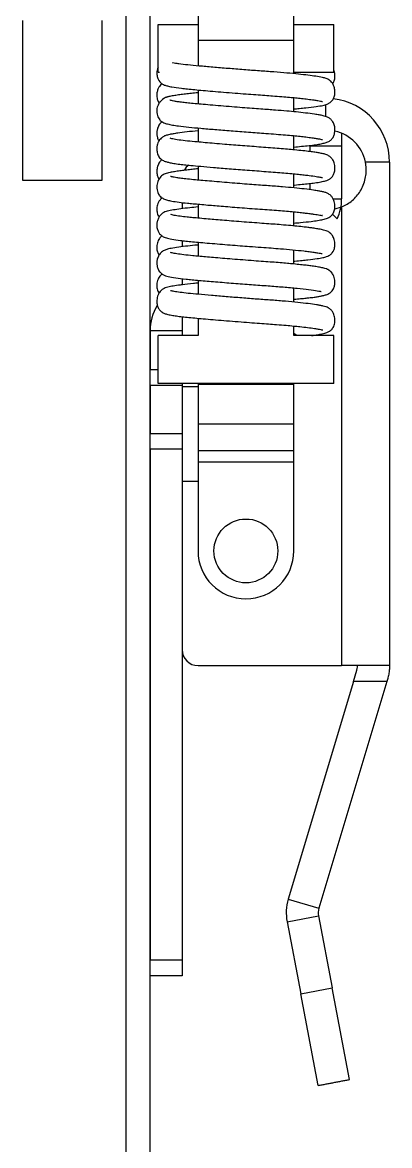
# Model space of a CAD drawing. Extents: x -3080 to 28500, y -1326 to 31609.
# Drawn here: x 14587.91 to 14590.21, y 26354.96 to 26362 of the extents above; entities that cross this region are included whole.
import ezdxf

# ---------------------------------------------------------------- set-up
doc = ezdxf.new("R2010")
doc.units = 0
doc.header["$LTSCALE"] = 100
doc.layers.add('0-xref', color=8, linetype='Continuous')
doc.layers.add('188K-SM-07-F10-MECH-CR PIPE-Y2257103$0$AP7P1-SM-08-FNN-120-A(4)-SMP$0$15P6-SM-08-FNN-320-A(10)-UIS-TCM$0$15P6-SM-08-FNN-00-(@10)170308-MIC$0$0-CDS', color=140, linetype='Continuous')

# ---------------------------------------------------------------- blocks, each defined once
blk = doc.blocks.new('188K-SM-07-F10-MECH-CR PIPE-Y2257103$0$CDS-CVD')
at = {"layer": '188K-SM-07-F10-MECH-CR PIPE-Y2257103$0$AP7P1-SM-08-FNN-120-A(4)-SMP$0$15P6-SM-08-FNN-320-A(10)-UIS-TCM$0$15P6-SM-08-FNN-00-(@10)170308-MIC$0$0-CDS', "ltscale": 0.1}
for p, q in [((14588.71, -72980.4769), (14588.71, -72972.4769)), ((14589.01, -72972.5269), (14589.01, -72972.8769)), ((14589.61, -72972.8769), (14589.61, -72972.5269)), ((14588.56, -72980.3269), (14588.56, -72972.6269)), ((14587.91, -72972.7522), (14587.91, -72973.7522)), ((14588.41, -72973.7522), (14588.41, -72972.7522)), ((14588.76, -72973.0769), (14588.76, -72972.7769)), ((14588.76, -72972.7769), (14589.01, -72972.7769)), ((14589.61, -72972.7769), (14589.86, -72972.7769)), ((14589.86, -72973.0769), (14589.86, -72972.7769)), ((14589.61, -72972.8769), (14589.01, -72972.8769)), ((14589.01, -72972.8769), (14589.01, -72973.0368)), ((14589.61, -72973.0858), (14589.61, -72972.8769)), ((14588.76, -72973.0769), (14588.768, -72973.0769)), ((14589.61, -72973.0769), (14589.86, -72973.0769)), ((14589.01, -72973.1874), (14589.01, -72973.2754)), ((14589.61, -72973.3243), (14589.61, -72973.2357)), ((14589.81, -72973.3543), (14589.81, -72973.279)), ((14589.01, -72973.426), (14589.01, -72973.514)), ((14589.91, -72973.4591), (14589.91, -72973.5399)), ((14589.61, -72973.5628), (14589.61, -72973.4743)), ((14589.71, -72973.5399), (14589.71, -72973.5739)), ((14589.91, -72973.5399), (14589.71, -72973.5399)), ((14589.91, -72973.5399), (14589.91, -72973.8701)), ((14589.01, -72973.6646), (14589.01, -72973.7526)), ((14590.21, -72973.6399), (14590.059, -72973.6399)), ((14590.21, -72973.6399), (14590.21, -72976.7959)), ((14589.61, -72973.8014), (14589.61, -72973.7129)), ((14587.91, -72973.7522), (14588.41, -72973.7522)), ((14589.71, -72973.7738), (14589.71, -72973.8127)), ((14589.8562, -72973.8701), (14589.91, -72973.8701)), ((14588.91, -72973.8932), (14588.91, -72973.9318)), ((14589.01, -72973.9032), (14589.01, -72973.9911)), ((14589.61, -72974.04), (14589.61, -72973.9514)), ((14589.867, -72973.9343), (14589.8703, -72973.9335)), ((14589.8703, -72973.9335), (14589.91, -72973.9208)), ((14589.91, -72973.9208), (14589.91, -72976.7959)), ((14589.8519, -72973.9665), (14589.8822, -72973.9961)), ((14588.91, -72974.1318), (14588.91, -72974.1705)), ((14589.01, -72974.1417), (14589.01, -72974.2297)), ((14589.61, -72974.2785), (14589.61, -72974.19)), ((14588.91, -72974.3701), (14588.91, -72974.4089)), ((14588.91, -72974.4067), (14588.9051, -72974.4096)), ((14589.01, -72974.3803), (14589.01, -72974.4683)), ((14589.61, -72974.5172), (14589.61, -72974.4287)), ((14588.91, -72974.6089), (14588.91, -72974.7269)), ((14589.01, -72974.6188), (14589.01, -72974.7269)), ((14588.91, -72974.6966), (14588.71, -72974.6966)), ((14588.71, -72974.6966), (14588.71, -72974.9399)), ((14588.76, -72975.0269), (14588.76, -72974.7269)), ((14589.01, -72974.7269), (14588.76, -72974.7269)), ((14589.61, -72974.7269), (14589.61, -72974.6671)), ((14589.6128, -72974.7169), (14589.61, -72974.7145)), ((14589.86, -72974.7269), (14589.61, -72974.7269)), ((14589.6294, -72974.7269), (14589.6128, -72974.7169)), ((14589.86, -72975.0269), (14589.86, -72974.7269)), ((14588.71, -72974.9399), (14588.76, -72974.9399)), ((14588.71, -72975.0399), (14588.71, -72974.9399)), ((14588.91, -72975.0399), (14588.71, -72975.0399)), ((14588.71, -72975.0399), (14588.71, -72975.3399)), ((14589.86, -72975.0269), (14588.76, -72975.0269)), ((14588.91, -72975.0269), (14588.91, -72975.0399)), ((14588.91, -72975.0399), (14588.91, -72975.3399)), ((14588.91, -72975.0469), (14589.01, -72975.0469)), ((14589.01, -72975.0269), (14589.01, -72975.0319)), ((14589.01, -72975.0319), (14589.61, -72975.0319)), ((14589.01, -72975.0319), (14589.01, -72975.2794)), ((14589.61, -72975.0319), (14589.61, -72975.0269)), ((14589.61, -72975.2794), (14589.61, -72975.0319)), ((14589.01, -72975.2794), (14589.61, -72975.2794)), ((14589.01, -72975.2794), (14589.01, -72975.4476)), ((14589.61, -72975.4476), (14589.61, -72975.2794)), ((14588.71, -72975.3399), (14588.91, -72975.3399)), ((14588.71, -72975.4399), (14588.71, -72975.3399)), ((14588.91, -72975.3399), (14588.91, -72975.4399)), ((14588.91, -72975.4399), (14588.71, -72975.4399)), ((14588.71, -72975.4399), (14588.71, -72978.6399)), ((14588.91, -72975.4399), (14588.91, -72975.6399)), ((14589.01, -72975.4476), (14589.61, -72975.4476)), ((14589.01, -72975.4476), (14589.01, -72975.5183)), ((14589.61, -72975.5183), (14589.61, -72975.4476)), ((14589.01, -72975.5183), (14589.61, -72975.5183)), ((14589.01, -72975.5183), (14589.01, -72976.0769)), ((14589.61, -72976.0769), (14589.61, -72975.5183)), ((14588.91, -72975.6399), (14589.01, -72975.6399)), ((14588.91, -72975.6399), (14588.91, -72976.6959)), ((14588.91, -72976.6959), (14588.91, -72978.6399)), ((14589.01, -72976.7959), (14589.91, -72976.7959)), ((14590.21, -72976.7959), (14589.91, -72976.7959)), ((14589.9844, -72976.8959), (14590.0057, -72976.8246)), ((14589.9844, -72976.8959), (14589.5754, -72978.2591)), ((14590.1932, -72976.8959), (14589.767, -72978.3165)), ((14590.1932, -72976.8959), (14589.9844, -72976.8959)), ((14590.1973, -72976.8821), (14590.1932, -72976.8959)), ((14589.5754, -72978.2591), (14589.767, -72978.3165)), ((14589.5681, -72978.4014), (14589.7645, -72978.364)), ((14589.7645, -72978.364), (14589.8505, -72978.8153)), ((14589.5681, -72978.4014), (14589.654, -72978.8527)), ((14588.71, -72978.6399), (14588.91, -72978.6399)), ((14588.71, -72978.7399), (14588.71, -72978.6399)), ((14588.91, -72978.6399), (14588.91, -72978.7399)), ((14588.91, -72978.7399), (14588.71, -72978.7399)), ((14589.654, -72978.8527), (14589.8505, -72978.8153)), ((14589.7635, -72979.4274), (14589.654, -72978.8527)), ((14589.96, -72979.3899), (14589.8505, -72978.8153))]:
    blk.add_line(p, q, dxfattribs=at)
blk.add_circle((14589.31, -72976.0769), 0.2, dxfattribs=at)
for centre, radius, start, end in [((14589.81, -72973.6399), 0.4, 0, 83.36679), ((14589.8141, -72973.6899), 0.25, 11.53696, 77.57369), ((14589.01, -72973.7399), 0.1, 124.70832, 150.28429), ((14589.61, -72973.8701), 0.3, 335.15874, 0), ((14589.01, -72974.6966), 0.3, 148.37908, 180), ((14589.31, -72976.0769), 0.3, 180, 0), ((14589.01, -72976.6959), 0.1, 180, 270), ((14589.8628, -72978.3453), 0.3, 163.30076, 190.7843), ((14589.8628, -72978.3453), 0.1, 163.30076, 190.7843)]:
    blk.add_arc(centre, radius, start, end, dxfattribs=at)
for points, knots in [([(14589.61, -72973.3067), (14589.6217, -72973.3056), (14589.6486, -72973.3032), (14589.6974, -72973.2986), (14589.7495, -72973.2922), (14589.7918, -72973.2847), (14589.8168, -72973.2778), (14589.8309, -72973.2715), (14589.8408, -72973.2646), (14589.8503, -72973.2555), (14589.8582, -72973.2435), (14589.8637, -72973.2301), (14589.867, -72973.2171), (14589.8686, -72973.2025), (14589.8677, -72973.185), (14589.8625, -72973.1641), (14589.8531, -72973.1458), (14589.842, -72973.1328), (14589.8294, -72973.1225), (14589.8115, -72973.1144), (14589.7879, -72973.1089), (14589.7506, -72973.1021), (14589.7002, -72973.0953), (14589.6396, -72973.0884), (14589.5674, -72973.0815), (14589.4846, -72973.0747), (14589.3934, -72973.0683), (14589.2964, -72973.0609), (14589.1973, -72973.053), (14589.1019, -72973.0451), (14589.0158, -72973.0374), (14588.9434, -72973.0309), (14588.8962, -72973.025), (14588.8689, -72973.0214), (14588.8515, -72973.0171), (14588.8502, -72973.0191), (14588.8497, -72973.0199)], [0, 0, 0, 0, 0.0216332, 0.0493934, 0.1006611, 0.1456836, 0.1823953, 0.2080043, 0.2165915, 0.2261451, 0.2383992, 0.2450857, 0.2522103, 0.2612902, 0.272449, 0.2856435, 0.2970558, 0.3062877, 0.3147216, 0.342295, 0.3753876, 0.4198985, 0.461335, 0.5032892, 0.547476, 0.5930912, 0.639367, 0.6876992, 0.7375895, 0.7880403, 0.8379718, 0.886055, 0.9346656, 0.9592734, 0.983866, 1, 1, 1, 1]), ([(14588.76, -72973.0437), (14588.7582, -72973.0472), (14588.7538, -72973.0564), (14588.7521, -72973.0707), (14588.7513, -72973.0879), (14588.7549, -72973.1095), (14588.7642, -72973.1291), (14588.7743, -72973.1411), (14588.7827, -72973.148), (14588.7903, -72973.1527), (14588.8016, -72973.1577), (14588.8193, -72973.163), (14588.8509, -72973.1697), (14588.894, -72973.1759), (14588.9445, -72973.1814), (14588.9898, -72973.1856), (14589.0425, -72973.1904), (14589.1031, -72973.1956), (14589.1704, -72973.2012), (14589.2405, -72973.2068), (14589.3087, -72973.2121), (14589.3712, -72973.2168), (14589.4271, -72973.2208), (14589.4815, -72973.2247), (14589.5333, -72973.2288), (14589.5811, -72973.2329), (14589.6224, -72973.2368), (14589.6612, -72973.2409), (14589.7001, -72973.2454), (14589.734, -72973.2499), (14589.7601, -72973.254), (14589.7772, -72973.2573), (14589.7864, -72973.2591), (14589.7912, -72973.2607), (14589.7904, -72973.2598), (14589.7902, -72973.2596)], [0, 0, 0, 0, 0.007971, 0.020461, 0.031883, 0.050886, 0.067474, 0.081264, 0.091287, 0.104327, 0.129534, 0.163564, 0.204744, 0.272031, 0.307549, 0.344745, 0.384757, 0.427466, 0.472621, 0.518684, 0.561608, 0.600866, 0.636359, 0.668439, 0.70761, 0.742301, 0.772149, 0.803375, 0.840052, 0.881864, 0.915932, 0.94667, 0.97238, 0.993303, 1, 1, 1, 1]), ([(14589.8542, -72973.1498), (14589.8543, -72973.1496), (14589.8584, -72973.1447), (14589.8649, -72973.1291), (14589.8687, -72973.108), (14589.8678, -72973.0907), (14589.8661, -72973.0764), (14589.8617, -72973.0672), (14589.86, -72973.0637)], [0, 0, 0, 0, 0.007946, 0.251841, 0.531224, 0.699159, 0.88281, 1, 1, 1, 1]), ([(14588.7837, -72973.1483), (14588.7818, -72973.1498), (14588.7773, -72973.1533), (14588.7668, -72973.1659), (14588.7575, -72973.1841), (14588.7522, -72973.205), (14588.7513, -72973.2224), (14588.7529, -72973.2371), (14588.7563, -72973.2501), (14588.7607, -72973.2613), (14588.7647, -72973.267), (14588.7669, -72973.27)], [0, 0, 0, 0, 0.0825871, 0.1946979, 0.3332862, 0.4935188, 0.6290301, 0.7392952, 0.8258143, 0.9070143, 1, 1, 1, 1]), ([(14589.01, -72973.205), (14589.0058, -72973.2054), (14588.9878, -72973.2071), (14588.9582, -72973.2103), (14588.9208, -72973.2146), (14588.8861, -72973.2192), (14588.8596, -72973.2232), (14588.841, -72973.2265), (14588.829, -72973.229), (14588.82, -72973.2312), (14588.8138, -72973.2329), (14588.8048, -72973.2365), (14588.7935, -72973.2429), (14588.7797, -72973.2539), (14588.767, -72973.2682), (14588.7577, -72973.2849), (14588.7529, -72973.3014), (14588.7511, -72973.3187), (14588.753, -72973.3386), (14588.758, -72973.3551), (14588.7664, -72973.3705), (14588.7745, -72973.3797), (14588.784, -72973.3874), (14588.7981, -72973.3947), (14588.8181, -72973.401), (14588.8488, -72973.4076), (14588.8922, -72973.4143), (14588.9506, -72973.4207), (14589.0272, -72973.4276), (14589.1165, -72973.4354), (14589.2179, -72973.4436), (14589.3083, -72973.4506), (14589.3811, -72973.4561), (14589.4394, -72973.4603), (14589.4989, -72973.4645), (14589.5566, -72973.4693), (14589.6065, -72973.4738), (14589.6495, -72973.4782), (14589.689, -72973.4826), (14589.7228, -72973.4869), (14589.7509, -72973.4911), (14589.7709, -72973.4946), (14589.7832, -72973.4971), (14589.7898, -72973.4988), (14589.7903, -72973.4986), (14589.7905, -72973.4985)], [0, 0, 0, 0, 0.0072519, 0.0316784, 0.0577556, 0.0853401, 0.1142307, 0.1320864, 0.1462018, 0.1567029, 0.1637464, 0.1679362, 0.1763124, 0.1879963, 0.2054631, 0.2236873, 0.2379458, 0.2477851, 0.2588742, 0.268606, 0.2776132, 0.288712, 0.3041372, 0.3238348, 0.356195, 0.3899492, 0.4227712, 0.4697777, 0.5159917, 0.5646161, 0.6160143, 0.6691209, 0.6959545, 0.7225655, 0.755855, 0.78722, 0.8162908, 0.8427605, 0.8686879, 0.8992298, 0.9251034, 0.9507578, 0.9722167, 0.9895984, 1, 1, 1, 1]), ([(14589.61, -72973.5453), (14589.6261, -72973.5438), (14589.6608, -72973.5407), (14589.7066, -72973.5361), (14589.748, -72973.5307), (14589.7819, -72973.525), (14589.8066, -72973.5194), (14589.826, -72973.513), (14589.8449, -72973.5005), (14589.8586, -72973.4826), (14589.8664, -72973.4613), (14589.8689, -72973.438), (14589.8672, -72973.4214), (14589.8632, -72973.4062), (14589.8578, -72973.393), (14589.8492, -72973.3792), (14589.8369, -72973.3666), (14589.819, -72973.3558), (14589.7944, -72973.3486), (14589.7707, -72973.3442), (14589.7349, -72973.3385), (14589.6875, -72973.3323), (14589.6279, -72973.3259), (14589.5643, -72973.3199), (14589.5055, -72973.315), (14589.4504, -72973.3109), (14589.4016, -72973.3074), (14589.3466, -72973.3033), (14589.2856, -72973.2986), (14589.2198, -72973.2934), (14589.152, -72973.2878), (14589.0871, -72973.2823), (14589.0294, -72973.2772), (14588.9805, -72973.2728), (14588.9396, -72973.2689), (14588.9059, -72973.2649), (14588.8788, -72973.2611), (14588.8582, -72973.2575), (14588.844, -72973.2544), (14588.8356, -72973.2519), (14588.8345, -72973.2517), (14588.834, -72973.2516)], [0, 0, 0, 0, 0.029191, 0.062613, 0.095741, 0.128308, 0.160011, 0.19021, 0.211289, 0.229815, 0.24391, 0.254654, 0.266198, 0.272923, 0.280274, 0.288826, 0.304605, 0.323984, 0.355062, 0.38448, 0.413999, 0.457699, 0.496905, 0.53102, 0.569465, 0.591422, 0.615515, 0.642355, 0.671919, 0.704092, 0.738633, 0.773586, 0.806297, 0.836541, 0.864758, 0.892001, 0.918048, 0.942669, 0.965683, 0.985359, 1, 1, 1, 1]), ([(14588.785, -72973.3873), (14588.7824, -72973.3889), (14588.777, -72973.3921), (14588.7691, -72973.4018), (14588.7621, -72973.413), (14588.7567, -72973.4262), (14588.7527, -72973.4414), (14588.751, -72973.4581), (14588.7535, -72973.4811), (14588.759, -72973.4978), (14588.7644, -72973.5045), (14588.7662, -72973.5068)], [0, 0, 0, 0, 0.110343, 0.228033, 0.327806, 0.413574, 0.492037, 0.626711, 0.752059, 0.916508, 1, 1, 1, 1]), ([(14589.01, -72973.4436), (14588.9861, -72973.446), (14588.9382, -72973.4508), (14588.8884, -72973.4573), (14588.8547, -72973.4626), (14588.8342, -72973.4664), (14588.8184, -72973.47), (14588.8064, -72973.4734), (14588.7957, -72973.4779), (14588.7872, -72973.4831), (14588.7792, -72973.4893), (14588.7678, -72973.5019), (14588.7594, -72973.5174), (14588.7536, -72973.5358), (14588.7508, -72973.5566), (14588.7538, -72973.5844), (14588.7658, -72973.6101), (14588.7836, -72973.6266), (14588.804, -72973.636), (14588.8234, -72973.6411), (14588.85, -72973.6465), (14588.8835, -72973.6516), (14588.9227, -72973.6564), (14588.9692, -72973.6609), (14589.0286, -72973.6663), (14589.0939, -72973.672), (14589.1548, -72973.677), (14589.2062, -72973.6812), (14589.2613, -72973.6856), (14589.3192, -72973.69), (14589.3786, -72973.6945), (14589.4379, -72973.6987), (14589.4952, -72973.7028), (14589.5486, -72973.7072), (14589.5968, -72973.7115), (14589.6392, -72973.7157), (14589.6757, -72973.7196), (14589.7148, -72973.7244), (14589.7523, -72973.7297), (14589.777, -72973.7343), (14589.7879, -72973.7367), (14589.7898, -72973.737), (14589.7908, -72973.7371)], [0, 0, 0, 0, 0.044042, 0.088749, 0.116132, 0.139299, 0.157797, 0.177421, 0.191257, 0.202397, 0.211037, 0.219612, 0.231124, 0.239091, 0.249856, 0.264391, 0.284126, 0.307714, 0.33396, 0.361796, 0.388681, 0.421703, 0.451447, 0.478009, 0.516409, 0.560563, 0.584917, 0.610656, 0.637639, 0.665682, 0.694563, 0.724022, 0.753443, 0.782067, 0.809619, 0.835868, 0.860629, 0.883772, 0.924852, 0.962054, 0.981198, 1, 1, 1, 1]), ([(14589.61, -72973.7838), (14589.6113, -72973.7837), (14589.6304, -72973.782), (14589.6624, -72973.779), (14589.7052, -72973.7746), (14589.7456, -72973.7695), (14589.7812, -72973.7637), (14589.8074, -72973.7576), (14589.8231, -72973.7523), (14589.8326, -72973.7473), (14589.839, -72973.7432), (14589.8483, -72973.7348), (14589.8579, -72973.7218), (14589.8665, -72973.7004), (14589.8688, -72973.6793), (14589.8673, -72973.6614), (14589.8628, -72973.6422), (14589.8547, -72973.6252), (14589.8453, -72973.6135), (14589.8398, -72973.6081), (14589.8339, -72973.6032), (14589.8267, -72973.5986), (14589.8172, -72973.5942), (14589.8059, -72973.5905), (14589.7905, -72973.5866), (14589.7701, -72973.5827), (14589.7431, -72973.5783), (14589.7091, -72973.5737), (14589.6669, -72973.5686), (14589.6196, -72973.5637), (14589.5695, -72973.559), (14589.5189, -72973.5547), (14589.4641, -72973.5504), (14589.4064, -72973.5464), (14589.3475, -72973.5419), (14589.289, -72973.5375), (14589.2324, -72973.533), (14589.1731, -72973.5282), (14589.1133, -72973.5231), (14589.0554, -72973.5181), (14588.998, -72973.5129), (14588.9405, -72973.5076), (14588.8872, -72973.5011), (14588.8548, -72973.4954), (14588.8396, -72973.4919), (14588.8346, -72973.4901), (14588.8348, -72973.4906), (14588.8348, -72973.4907)], [0, 0, 0, 0, 0.002357, 0.03238, 0.061206, 0.089794, 0.127203, 0.161495, 0.18762, 0.201562, 0.21064, 0.2183, 0.229215, 0.242008, 0.257046, 0.266222, 0.275238, 0.289468, 0.294445, 0.298131, 0.301633, 0.312687, 0.32935, 0.34535, 0.360888, 0.387611, 0.414062, 0.441604, 0.472062, 0.505205, 0.531616, 0.559123, 0.587475, 0.616367, 0.645088, 0.673322, 0.700836, 0.727425, 0.761139, 0.792621, 0.821693, 0.862133, 0.905864, 0.953452, 0.976527, 0.99456, 1, 1, 1, 1]), ([(14588.7838, -72973.6251), (14588.7837, -72973.6252), (14588.7826, -72973.6259), (14588.78, -72973.6282), (14588.7747, -72973.6335), (14588.7653, -72973.6453), (14588.7571, -72973.6622), (14588.7526, -72973.6814), (14588.7511, -72973.6993), (14588.7535, -72973.7201), (14588.7602, -72973.7386), (14588.7654, -72973.7453), (14588.7667, -72973.747)], [0, 0, 0, 0, 0.005692, 0.051211, 0.099117, 0.163819, 0.348772, 0.46596, 0.585236, 0.780698, 0.946982, 1, 1, 1, 1]), ([(14589.91, -72973.9208), (14589.9217, -72973.9153), (14589.9456, -72973.9041), (14589.977, -72973.8808), (14590.0045, -72973.8534), (14590.0279, -72973.8216), (14590.0467, -72973.7848), (14590.0593, -72973.7444), (14590.0649, -72973.7021), (14590.0639, -72973.6671), (14590.0602, -72973.6466), (14590.059, -72973.6399)], [0, 0, 0, 0, 0.1114966, 0.2267332, 0.3380878, 0.4521097, 0.5746099, 0.700828, 0.8190672, 0.9418079, 1, 1, 1, 1]), ([(14589.01, -72973.6821), (14589.0069, -72973.6824), (14588.9906, -72973.6839), (14588.964, -72973.6868), (14588.9288, -72973.6907), (14588.8945, -72973.6951), (14588.8617, -72973.6999), (14588.8369, -72973.7044), (14588.8182, -72973.7085), (14588.8038, -72973.7131), (14588.7946, -72973.7167), (14588.7816, -72973.7258), (14588.7668, -72973.7411), (14588.7561, -72973.7629), (14588.7517, -72973.7865), (14588.7515, -72973.8045), (14588.7547, -72973.8223), (14588.7619, -72973.8409), (14588.7748, -72973.8583), (14588.7948, -72973.8712), (14588.8176, -72973.8785), (14588.8469, -72973.8847), (14588.889, -72973.8911), (14588.9361, -72973.8964), (14588.9797, -72973.9004), (14589.0223, -72973.9043), (14589.0689, -72973.9084), (14589.1186, -72973.9126), (14589.1696, -72973.9168), (14589.2259, -72973.9214), (14589.2865, -72973.9261), (14589.35, -72973.9309), (14589.413, -72973.9355), (14589.4728, -72973.9397), (14589.5274, -72973.944), (14589.5767, -72973.9482), (14589.6203, -72973.9523), (14589.6579, -72973.9562), (14589.6897, -72973.9599), (14589.7159, -72973.9632), (14589.7387, -72973.9664), (14589.7582, -72973.9694), (14589.775, -72973.9725), (14589.7841, -72973.9739), (14589.7893, -72973.9754), (14589.7889, -72973.9748), (14589.7888, -72973.9746)], [0, 0, 0, 0, 0.00538, 0.028648, 0.051662, 0.077986, 0.107438, 0.139017, 0.160392, 0.179447, 0.196747, 0.204884, 0.213849, 0.235115, 0.245611, 0.255449, 0.265909, 0.275856, 0.294038, 0.321766, 0.352362, 0.383639, 0.426479, 0.464234, 0.487227, 0.512789, 0.541964, 0.566205, 0.592394, 0.620404, 0.650046, 0.68106, 0.712813, 0.742691, 0.77137, 0.798859, 0.824913, 0.849336, 0.871988, 0.892777, 0.911835, 0.93263, 0.956331, 0.982628, 0.996439, 1, 1, 1, 1]), ([(14589.61, -72974.0224), (14589.6242, -72974.0211), (14589.6646, -72974.0175), (14589.7142, -72974.0124), (14589.7606, -72974.0058), (14589.7946, -72973.9992), (14589.8183, -72973.9928), (14589.8394, -72973.9815), (14589.8552, -72973.9654), (14589.8647, -72973.9447), (14589.8681, -72973.9254), (14589.8685, -72973.9028), (14589.8635, -72973.8828), (14589.8536, -72973.8637), (14589.8409, -72973.8476), (14589.8207, -72973.8334), (14589.8051, -72973.8289), (14589.7857, -72973.8241), (14589.7629, -72973.8201), (14589.7283, -72973.8147), (14589.6794, -72973.8085), (14589.6133, -72973.8015), (14589.5379, -72973.7947), (14589.4657, -72973.7891), (14589.4004, -72973.7845), (14589.3454, -72973.7804), (14589.286, -72973.7758), (14589.2232, -72973.7708), (14589.159, -72973.7656), (14589.0971, -72973.7603), (14589.0416, -72973.7555), (14588.9901, -72973.7508), (14588.9445, -72973.7465), (14588.9058, -72973.742), (14588.879, -72973.7381), (14588.861, -72973.7349), (14588.8478, -72973.7322), (14588.8402, -72973.7302), (14588.8391, -72973.7308), (14588.8385, -72973.731)], [0, 0, 0, 0, 0.025343, 0.072169, 0.105663, 0.140854, 0.176507, 0.20126, 0.223408, 0.24307, 0.251628, 0.259375, 0.280208, 0.293349, 0.305052, 0.321618, 0.341572, 0.368099, 0.394078, 0.420263, 0.465505, 0.507099, 0.548947, 0.595292, 0.6204, 0.647561, 0.676712, 0.707716, 0.740352, 0.77399, 0.805511, 0.834134, 0.868093, 0.89887, 0.926244, 0.944328, 0.960776, 0.9799, 1, 1, 1, 1]), ([(14588.7861, -72973.8639), (14588.7833, -72973.8658), (14588.7762, -72973.8707), (14588.7663, -72973.8839), (14588.7564, -72973.9027), (14588.7514, -72973.9228), (14588.7518, -72973.9454), (14588.7552, -72973.9644), (14588.7605, -72973.9785), (14588.7656, -72973.9839), (14588.766, -72973.9843)], [0, 0, 0, 0, 0.0791483, 0.2080299, 0.352743, 0.5821739, 0.6674839, 0.7617272, 0.9782545, 1, 1, 1, 1]), ([(14589.01, -72973.9208), (14588.9923, -72973.9225), (14588.9523, -72973.9264), (14588.9007, -72973.9327), (14588.8522, -72973.9399), (14588.8231, -72973.9457), (14588.8033, -72973.9515), (14588.7903, -72973.9582), (14588.7812, -72973.9648), (14588.7709, -72973.9753), (14588.7604, -72973.9921), (14588.7534, -72974.0129), (14588.7513, -72974.0322), (14588.7522, -72974.0477), (14588.7551, -72974.0614), (14588.7604, -72974.0759), (14588.7683, -72974.089), (14588.7792, -72974.0999), (14588.7879, -72974.1056), (14588.7983, -72974.1107), (14588.8157, -72974.1166), (14588.8458, -72974.1232), (14588.8889, -72974.1296), (14588.9345, -72974.1347), (14588.9764, -72974.1387), (14589.0258, -72974.1432), (14589.083, -72974.1482), (14589.1456, -72974.1534), (14589.21, -72974.1587), (14589.2727, -72974.1636), (14589.338, -72974.1686), (14589.4037, -72974.1735), (14589.4683, -72974.178), (14589.5348, -72974.1831), (14589.6054, -72974.1893), (14589.6644, -72974.1954), (14589.7072, -72974.2006), (14589.7367, -72974.2046), (14589.7603, -72974.2084), (14589.7765, -72974.2112), (14589.7841, -72974.2133), (14589.788, -72974.213), (14589.7872, -72974.213), (14589.7872, -72974.213)], [0, 0, 0, 0, 0.032282, 0.07315, 0.115469, 0.160572, 0.181096, 0.199233, 0.207719, 0.216352, 0.226863, 0.239545, 0.251698, 0.261259, 0.268851, 0.275533, 0.287968, 0.297851, 0.30955, 0.326172, 0.347841, 0.388677, 0.436604, 0.462775, 0.49037, 0.520424, 0.553023, 0.586885, 0.619439, 0.650344, 0.679404, 0.715061, 0.747244, 0.777351, 0.820208, 0.867192, 0.892434, 0.918638, 0.945248, 0.968111, 0.986279, 0.999986, 1, 1, 1, 1]), ([(14589.61, -72974.261), (14589.6125, -72974.2608), (14589.6312, -72974.2591), (14589.6612, -72974.2563), (14589.7096, -72974.2514), (14589.7547, -72974.2456), (14589.7913, -72974.2389), (14589.814, -72974.2329), (14589.829, -72974.2266), (14589.838, -72974.2212), (14589.8475, -72974.2126), (14589.8569, -72974.2006), (14589.8657, -72974.1805), (14589.8694, -72974.1542), (14589.8662, -72974.1279), (14589.8559, -72974.1043), (14589.8462, -72974.0917), (14589.8403, -72974.0856), (14589.8359, -72974.082), (14589.831, -72974.0785), (14589.8236, -72974.0743), (14589.8126, -72974.0699), (14589.7948, -72974.065), (14589.7697, -72974.0598), (14589.7394, -72974.0549), (14589.7111, -72974.0511), (14589.6804, -72974.0473), (14589.6416, -72974.043), (14589.5907, -72974.038), (14589.5358, -72974.0332), (14589.4797, -72974.0287), (14589.4237, -72974.0248), (14589.3627, -72974.0202), (14589.2987, -72974.0154), (14589.2355, -72974.0104), (14589.1765, -72974.0056), (14589.1229, -72974.0011), (14589.0708, -72973.9966), (14589.022, -72973.9923), (14588.9782, -72973.9882), (14588.9357, -72973.9841), (14588.8945, -72973.9792), (14588.8643, -72973.9741), (14588.8472, -72973.971), (14588.8384, -72973.9679), (14588.8392, -72973.9693), (14588.8393, -72973.9696)], [0, 0, 0, 0, 0.004352, 0.032602, 0.058409, 0.104775, 0.143033, 0.173563, 0.197096, 0.213435, 0.220501, 0.230945, 0.243638, 0.258466, 0.276849, 0.292077, 0.297527, 0.30165, 0.305726, 0.312325, 0.325357, 0.34308, 0.365269, 0.397979, 0.425533, 0.44767, 0.466947, 0.495353, 0.526774, 0.560851, 0.587861, 0.615999, 0.646406, 0.678671, 0.709946, 0.739621, 0.767466, 0.793327, 0.824572, 0.852096, 0.876371, 0.91319, 0.953201, 0.974256, 0.994691, 1, 1, 1, 1]), ([(14588.7836, -72974.1024), (14588.7834, -72974.1025), (14588.7824, -72974.1033), (14588.7796, -72974.1057), (14588.7737, -72974.1116), (14588.764, -72974.1243), (14588.7561, -72974.1423), (14588.7522, -72974.1618), (14588.7512, -72974.1794), (14588.7543, -72974.2002), (14588.7608, -72974.2167), (14588.765, -72974.2222), (14588.7655, -72974.2228)], [0, 0, 0, 0, 0.009398, 0.062149, 0.115528, 0.18607, 0.383172, 0.505597, 0.621974, 0.813909, 0.978208, 1, 1, 1, 1]), ([(14589.01, -72974.1592), (14589.0088, -72974.1594), (14588.9852, -72974.1615), (14588.9426, -72974.1662), (14588.8862, -72974.1732), (14588.848, -72974.1794), (14588.8242, -72974.1841), (14588.8065, -72974.1891), (14588.7923, -72974.196), (14588.7824, -72974.2026), (14588.773, -72974.2118), (14588.7632, -72974.2251), (14588.7541, -72974.247), (14588.7511, -72974.2688), (14588.7525, -72974.2918), (14588.7596, -72974.3143), (14588.7725, -72974.333), (14588.7892, -72974.3454), (14588.8062, -72974.3522), (14588.8279, -72974.358), (14588.8679, -72974.3655), (14588.9218, -72974.3721), (14588.9735, -72974.377), (14589.0174, -72974.381), (14589.0665, -72974.3853), (14589.1196, -72974.3898), (14589.1753, -72974.3944), (14589.2321, -72974.399), (14589.2887, -72974.4034), (14589.3615, -72974.4089), (14589.4489, -72974.4151), (14589.5461, -72974.4225), (14589.6332, -72974.4306), (14589.7061, -72974.4387), (14589.7512, -72974.4453), (14589.7738, -72974.4494), (14589.7817, -72974.4512), (14589.7825, -72974.451), (14589.7826, -72974.451)], [0, 0, 0, 0, 0.002073, 0.041865, 0.086842, 0.13285, 0.155809, 0.179722, 0.192954, 0.20634, 0.217711, 0.227311, 0.242635, 0.255221, 0.266172, 0.279976, 0.298552, 0.320173, 0.343366, 0.367672, 0.418021, 0.469743, 0.496015, 0.523502, 0.552254, 0.581633, 0.610861, 0.639743, 0.668097, 0.69576, 0.748413, 0.799687, 0.851631, 0.904368, 0.956803, 0.980501, 0.996005, 1, 1, 1, 1]), ([(14589.61, -72974.4996), (14589.6143, -72974.4992), (14589.6329, -72974.4975), (14589.6613, -72974.4949), (14589.6974, -72974.4913), (14589.7291, -72974.4876), (14589.7563, -72974.4838), (14589.7775, -72974.4802), (14589.7992, -72974.4756), (14589.8206, -72974.4688), (14589.8351, -72974.4617), (14589.8469, -72974.4516), (14589.8547, -72974.442), (14589.8623, -72974.4278), (14589.8679, -72974.4078), (14589.8687, -72974.389), (14589.8663, -72974.3711), (14589.8614, -72974.3546), (14589.8539, -72974.3401), (14589.8473, -72974.3318), (14589.8426, -72974.3273), (14589.8401, -72974.3251), (14589.8384, -72974.3237), (14589.8369, -72974.3225), (14589.835, -72974.321), (14589.8323, -72974.3188), (14589.8311, -72974.3175), (14589.8275, -72974.3148), (14589.8202, -72974.3109), (14589.8052, -72974.3058), (14589.7804, -72974.3003), (14589.7505, -72974.2952), (14589.7193, -72974.2907), (14589.6874, -72974.2867), (14589.6516, -72974.2827), (14589.6121, -72974.2787), (14589.5691, -72974.2747), (14589.5244, -72974.2708), (14589.4744, -72974.2669), (14589.4188, -72974.263), (14589.3572, -72974.2584), (14589.2914, -72974.2534), (14589.2255, -72974.2481), (14589.1634, -72974.2431), (14589.1073, -72974.2383), (14589.0576, -72974.234), (14589.0147, -72974.2302), (14588.9675, -72974.2258), (14588.9199, -72974.2211), (14588.8742, -72974.2145), (14588.8507, -72974.2106), (14588.8367, -72974.2061), (14588.8372, -72974.2071), (14588.8373, -72974.2074)], [0, 0, 0, 0, 0.007579, 0.032258, 0.054598, 0.081635, 0.105201, 0.12665, 0.14679, 0.171227, 0.199292, 0.212165, 0.223278, 0.232545, 0.244663, 0.256417, 0.265238, 0.27377, 0.281337, 0.288137, 0.290892, 0.291998, 0.293002, 0.294002, 0.295102, 0.2979, 0.305851, 0.314891, 0.329988, 0.359386, 0.391395, 0.420717, 0.446626, 0.469042, 0.492634, 0.519847, 0.542488, 0.566856, 0.592732, 0.620089, 0.650035, 0.682562, 0.714899, 0.745689, 0.774671, 0.801671, 0.826589, 0.849391, 0.89008, 0.927996, 0.969283, 0.991113, 1, 1, 1, 1]), ([(14588.7848, -72974.341), (14588.7846, -72974.3412), (14588.7842, -72974.3415), (14588.783, -72974.3425), (14588.7815, -72974.3437), (14588.7798, -72974.3451), (14588.7773, -72974.3473), (14588.7726, -72974.3518), (14588.766, -72974.3601), (14588.7585, -72974.3746), (14588.7536, -72974.3911), (14588.7509, -72974.4114), (14588.7524, -72974.4304), (14588.7586, -72974.4494), (14588.7631, -72974.4585), (14588.7656, -72974.4617), (14588.766, -72974.4622)], [0, 0, 0, 0, 0.010562, 0.025357, 0.038805, 0.052303, 0.067168, 0.104206, 0.195626, 0.297364, 0.412081, 0.530674, 0.742415, 0.8515, 0.97609, 1, 1, 1, 1]), ([(14589.01, -72974.3978), (14589.0001, -72974.3988), (14588.9638, -72974.4023), (14588.913, -72974.4083), (14588.8641, -72974.4152), (14588.8337, -72974.4206), (14588.8119, -72974.426), (14588.7995, -72974.4304), (14588.7899, -72974.4356), (14588.784, -72974.4397), (14588.7779, -72974.4452), (14588.7687, -72974.4551), (14588.757, -72974.4756), (14588.7509, -72974.5036), (14588.752, -72974.5289), (14588.7599, -72974.553), (14588.7695, -72974.5675), (14588.7794, -72974.577), (14588.7875, -72974.5825), (14588.7976, -72974.5876), (14588.8155, -72974.5935), (14588.8411, -72974.5991), (14588.8742, -72974.6044), (14588.9106, -72974.6091), (14588.953, -72974.6136), (14589.0019, -72974.6181), (14589.0578, -72974.6231), (14589.1206, -72974.6285), (14589.1893, -72974.6342), (14589.2606, -72974.6398), (14589.3302, -72974.6451), (14589.394, -72974.6499), (14589.4511, -72974.6539), (14589.5068, -72974.658), (14589.56, -72974.6624), (14589.6086, -72974.6669), (14589.6544, -72974.6715), (14589.6991, -72974.6766), (14589.7364, -72974.6817), (14589.763, -72974.686), (14589.779, -72974.689), (14589.7896, -72974.6916), (14589.7912, -72974.6919), (14589.7921, -72974.692)], [0, 0, 0, 0, 0.01759, 0.065005, 0.1057631, 0.1430056, 0.1649563, 0.1866112, 0.1992239, 0.2075776, 0.210924, 0.2151868, 0.2280447, 0.2460191, 0.262153, 0.2754107, 0.2870045, 0.295447, 0.3037268, 0.3224593, 0.3500047, 0.3855352, 0.4139411, 0.4428067, 0.4719136, 0.5021191, 0.5340102, 0.5674252, 0.6021249, 0.6376942, 0.6715066, 0.7024042, 0.7303279, 0.7561349, 0.7878503, 0.8160494, 0.8404003, 0.8739503, 0.9104819, 0.9362448, 0.959672, 0.9790631, 1, 1, 1, 1]), ([(14589.7216, -72974.7269), (14589.7344, -72974.7252), (14589.7594, -72974.7219), (14589.7913, -72974.7159), (14589.8157, -72974.7094), (14589.8307, -72974.7027), (14589.8396, -72974.6967), (14589.8487, -72974.6888), (14589.8615, -72974.6716), (14589.8695, -72974.639), (14589.8676, -72974.6116), (14589.8587, -72974.5867), (14589.849, -72974.5722), (14589.8429, -72974.5653), (14589.8369, -72974.5598), (14589.8317, -72974.556), (14589.8232, -72974.5511), (14589.8116, -72974.5465), (14589.7948, -72974.5419), (14589.7746, -72974.5378), (14589.7453, -72974.5329), (14589.7021, -72974.5269), (14589.6364, -72974.5195), (14589.5589, -72974.5122), (14589.4727, -72974.5053), (14589.3801, -72974.4988), (14589.2836, -72974.4914), (14589.1862, -72974.4836), (14589.0941, -72974.4758), (14589.0135, -72974.4686), (14588.9475, -72974.4626), (14588.8967, -72974.4567), (14588.8655, -72974.4517), (14588.8485, -72974.4483), (14588.8391, -72974.4456), (14588.8385, -72974.446), (14588.8383, -72974.4462)], [0, 0, 0, 0, 0.033749, 0.065959, 0.105376, 0.13345, 0.143203, 0.152503, 0.17219, 0.191617, 0.211755, 0.22949, 0.236105, 0.241172, 0.245119, 0.253013, 0.264832, 0.286662, 0.312074, 0.336755, 0.360678, 0.407887, 0.456841, 0.506807, 0.556686, 0.606045, 0.657299, 0.709687, 0.762176, 0.812889, 0.859395, 0.904191, 0.94734, 0.968069, 0.987715, 1, 1, 1, 1]), ([(14590.0057, -72976.8246), (14590.0072, -72976.818), (14590.0102, -72976.8047), (14590.0099, -72976.7968), (14590.0099, -72976.7961), (14590.01, -72976.7959)], [0, 0, 0, 0, 0.406198, 0.8110411, 1, 1, 1, 1]), ([(14590.21, -72976.7959), (14590.21, -72976.797), (14590.21, -72976.7992), (14590.2095, -72976.8164), (14590.2069, -72976.8414), (14590.2022, -72976.8651), (14590.1983, -72976.8788), (14590.1973, -72976.8821)], [0, 0, 0, 0, 0.23339, 0.466809, 0.699076, 0.926982, 1, 1, 1, 1])]:
    blk.add_open_spline(points, degree=3, knots=knots, dxfattribs=at)
blk.add_open_spline([(14589.7635, -72979.4274), (14589.96, -72979.3899)], degree=1, dxfattribs=at)
blk = doc.blocks.new('188K-SM-07-F10-MECH-CR PIPE-Y2257103')
blk.add_blockref('188K-SM-07-F10-MECH-CR PIPE-Y2257103$0$CDS-CVD', (0, 99334.7631))

msp = doc.modelspace()

# ---------------------------------------------------------------- block references
at = {"layer": '0-xref'}
msp.add_blockref('188K-SM-07-F10-MECH-CR PIPE-Y2257103', (0, 0), dxfattribs=at)

doc.saveas('drawing.dxf')
